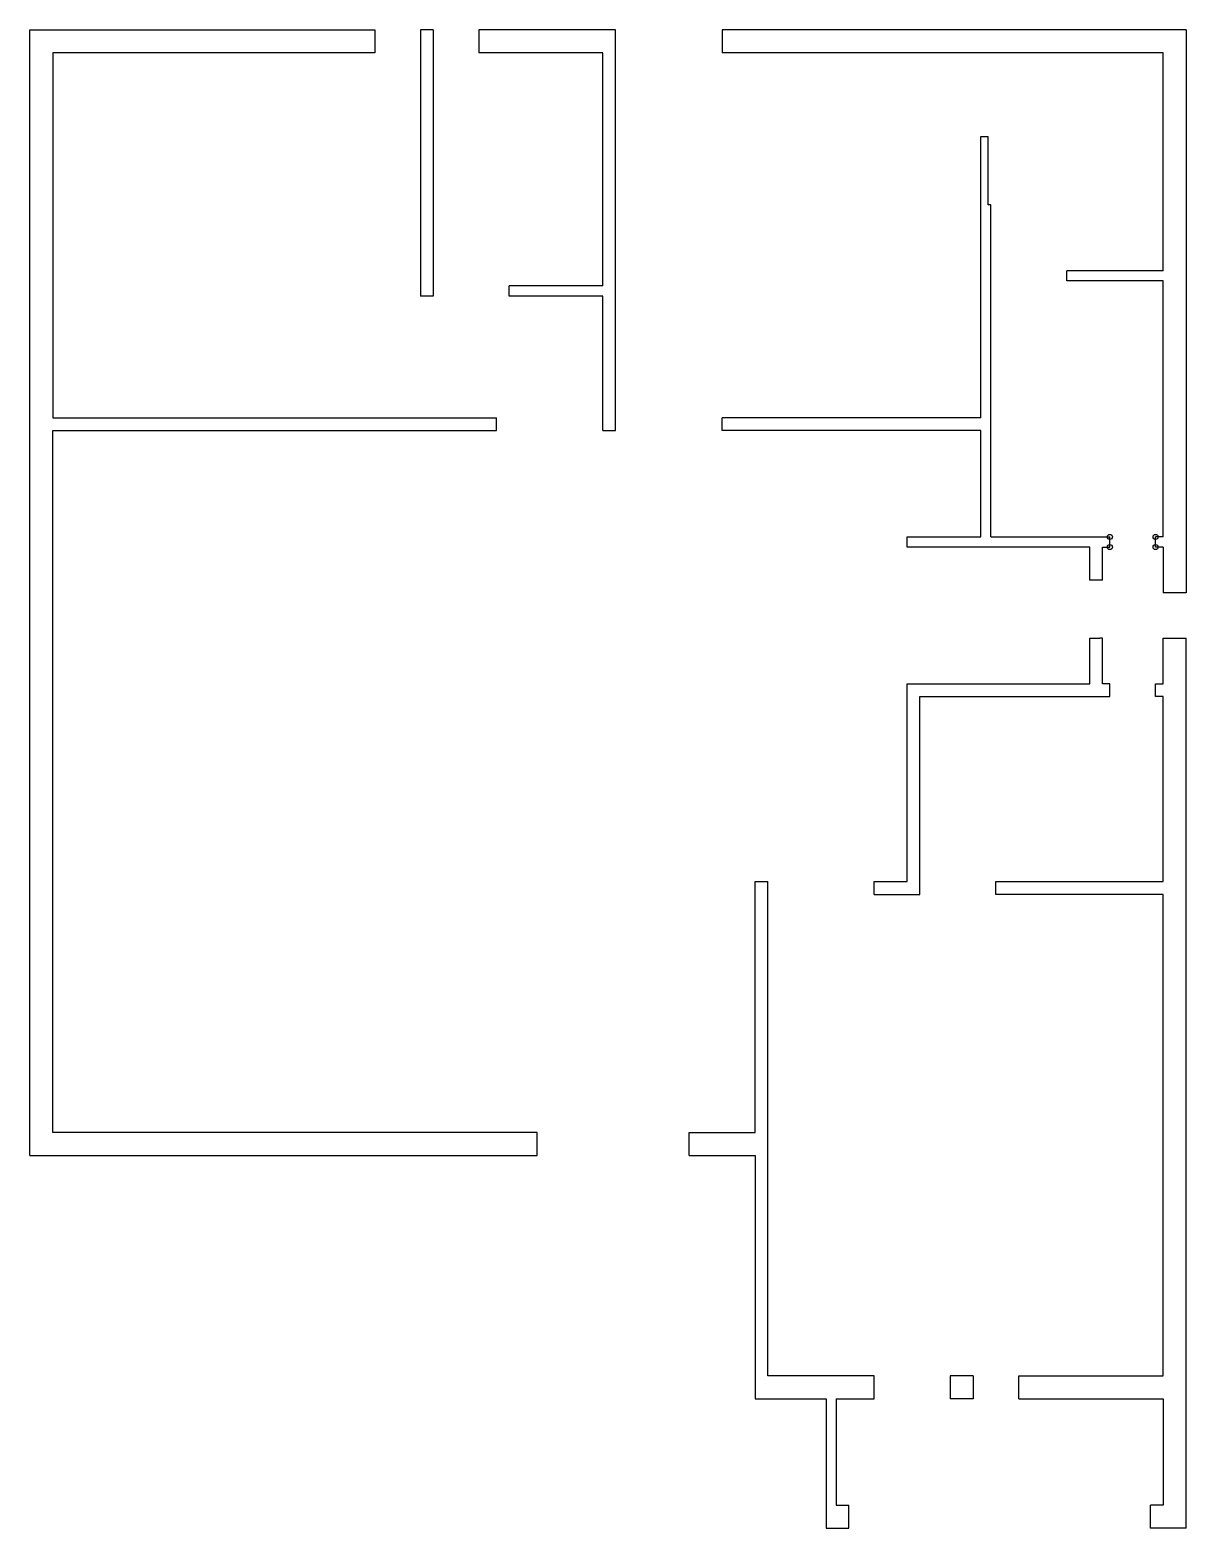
# Model space of a CAD drawing. Header units: metres. Extents: x 328 to 784, y 390 to 981.
import ezdxf

# ---------------------------------------------------------------- set-up
doc = ezdxf.new("R2010")
doc.units = ezdxf.units.M

msp = doc.modelspace()

# ---------------------------------------------------------------- linework, layer by layer
for p, q in [((328, 537), (328, 981)), ((328, 981), (464, 981)), ((328, 537), (328, 981)), ((328, 981), (464, 981)), ((464, 981), (464, 972)), ((464, 981), (464, 972)), ((487, 981), (482, 981)), ((482, 981), (482, 876)), ((487, 981), (482, 981)), ((482, 981), (482, 876)), ((487, 981), (487, 876)), ((487, 981), (487, 876)), ((559, 981), (505, 981)), ((505, 981), (505, 972)), ((559, 981), (505, 981)), ((505, 981), (505, 972)), ((559, 823), (559, 981)), ((559, 823), (559, 981)), ((784, 981), (601, 981)), ((601, 981), (601, 972)), ((784, 981), (601, 981)), ((601, 981), (601, 972)), ((784, 981), (784, 759)), ((784, 981), (784, 759)), ((464, 972), (337, 972)), ((337, 972), (337, 948)), ((464, 972), (337, 972)), ((337, 972), (337, 948)), ((554, 972), (505, 972)), ((554, 972), (505, 972)), ((554, 880), (554, 972)), ((554, 880), (554, 972)), ((775, 972), (601, 972)), ((775, 972), (601, 972)), ((775, 886), (775, 972)), ((775, 886), (775, 972)), ((337, 948), (337, 828)), ((337, 948), (337, 828)), ((703, 912), (703, 939)), ((703, 939), (706, 939)), ((703, 912), (703, 939)), ((703, 939), (706, 939)), ((706, 912), (706, 939)), ((706, 912), (706, 939)), ((703, 828), (703, 912)), ((703, 828), (703, 912)), ((707, 912), (706, 912)), ((707, 912), (706, 912)), ((707, 781), (707, 912)), ((707, 781), (707, 912)), ((737, 882), (737, 886)), ((775, 886), (737, 886)), ((737, 882), (737, 886)), ((775, 886), (737, 886)), ((775, 882), (737, 882)), ((775, 882), (737, 882)), ((775, 781), (775, 882)), ((775, 781), (775, 882)), ((487, 876), (482, 876)), ((487, 876), (482, 876)), ((517, 876), (517, 880)), ((554, 880), (517, 880)), ((517, 876), (517, 880)), ((554, 880), (517, 880)), ((554, 876), (517, 876)), ((554, 876), (517, 876)), ((554, 823), (554, 876)), ((554, 823), (554, 876)), ((337, 828), (512, 828)), ((337, 828), (512, 828)), ((512, 823), (512, 828)), ((512, 823), (512, 828)), ((601, 823), (601, 828)), ((703, 828), (601, 828)), ((601, 823), (601, 828)), ((703, 828), (601, 828)), ((337, 546), (337, 823)), ((337, 823), (512, 823)), ((337, 546), (337, 823)), ((337, 823), (512, 823)), ((554, 823), (559, 823)), ((554, 823), (559, 823)), ((703, 823), (601, 823)), ((703, 823), (601, 823)), ((703, 781), (703, 823)), ((703, 781), (703, 823)), ((674, 777), (674, 781)), ((674, 781), (703, 781)), ((674, 777), (674, 781)), ((674, 781), (703, 781)), ((707, 781), (754, 781)), ((707, 781), (754, 781)), ((754, 777), (754, 781)), ((754, 777), (754, 781)), ((772, 777), (772, 781)), ((775, 781), (772, 781)), ((772, 777), (772, 781)), ((775, 781), (772, 781)), ((746, 777), (674, 777)), ((746, 777), (674, 777)), ((746, 764), (746, 777)), ((746, 764), (746, 777)), ((751, 764), (751, 777)), ((751, 777), (754, 777)), ((751, 764), (751, 777)), ((751, 777), (754, 777)), ((775, 777), (772, 777)), ((775, 777), (772, 777)), ((775, 777), (775, 759)), ((775, 777), (775, 759)), ((751, 764), (746, 764)), ((751, 764), (746, 764)), ((784, 759), (775, 759)), ((784, 759), (775, 759)), ((746, 723), (746, 741)), ((746, 741), (750, 741)), ((746, 723), (746, 741)), ((746, 741), (750, 741)), ((751, 741), (750, 741)), ((751, 741), (750, 741)), ((751, 723), (751, 741)), ((751, 723), (751, 741)), ((775, 723), (775, 741)), ((775, 741), (784, 741)), ((775, 723), (775, 741)), ((775, 741), (784, 741)), ((784, 390), (784, 741)), ((784, 390), (784, 741)), ((674, 645), (674, 723)), ((674, 723), (746, 723)), ((674, 645), (674, 723)), ((674, 723), (746, 723)), ((754, 723), (751, 723)), ((754, 723), (751, 723)), ((754, 718), (754, 723)), ((754, 718), (754, 723)), ((772, 718), (772, 723)), ((772, 723), (775, 723)), ((772, 718), (772, 723)), ((772, 723), (775, 723)), ((679, 640), (679, 718)), ((679, 718), (754, 718)), ((679, 640), (679, 718)), ((679, 718), (754, 718)), ((775, 718), (772, 718)), ((775, 718), (772, 718)), ((775, 645), (775, 718)), ((775, 645), (775, 718)), ((614, 546), (614, 645)), ((614, 645), (619, 645)), ((614, 546), (614, 645)), ((614, 645), (619, 645)), ((619, 450), (619, 645)), ((619, 450), (619, 645)), ((661, 640), (661, 645)), ((661, 645), (674, 645)), ((661, 640), (661, 645)), ((661, 645), (674, 645)), ((709, 640), (709, 645)), ((709, 645), (775, 645)), ((709, 640), (709, 645)), ((709, 645), (775, 645)), ((661, 640), (679, 640)), ((661, 640), (679, 640)), ((775, 640), (709, 640)), ((775, 640), (709, 640)), ((775, 450), (775, 640)), ((775, 450), (775, 640)), ((528, 546), (337, 546)), ((528, 546), (337, 546)), ((528, 537), (528, 546)), ((528, 537), (528, 546)), ((588, 537), (588, 546)), ((588, 546), (614, 546)), ((588, 537), (588, 546)), ((588, 546), (614, 546)), ((328, 537), (528, 537)), ((328, 537), (528, 537)), ((588, 537), (614, 537)), ((588, 537), (614, 537)), ((614, 537), (614, 441)), ((614, 537), (614, 441)), ((661, 450), (619, 450)), ((661, 450), (619, 450)), ((661, 441), (661, 450)), ((661, 441), (661, 450)), ((700, 450), (691, 450)), ((691, 450), (691, 441)), ((700, 450), (691, 450)), ((691, 450), (691, 441)), ((700, 450), (700, 441)), ((700, 450), (700, 441)), ((718, 441), (718, 450)), ((718, 450), (775, 450)), ((718, 441), (718, 450)), ((718, 450), (775, 450)), ((614, 441), (642, 441)), ((614, 441), (642, 441)), ((642, 441), (642, 390)), ((642, 441), (642, 390)), ((646, 441), (661, 441)), ((646, 441), (646, 399)), ((646, 441), (661, 441)), ((646, 441), (646, 399)), ((700, 441), (691, 441)), ((700, 441), (691, 441)), ((718, 441), (775, 441)), ((718, 441), (775, 441)), ((775, 441), (775, 399)), ((775, 441), (775, 399)), ((646, 399), (651, 399)), ((646, 399), (651, 399)), ((651, 390), (651, 399)), ((651, 390), (651, 399)), ((775, 399), (770, 399)), ((770, 390), (770, 399)), ((775, 399), (770, 399)), ((770, 390), (770, 399)), ((642, 390), (651, 390)), ((642, 390), (651, 390)), ((784, 390), (770, 390)), ((784, 390), (770, 390))]:
    msp.add_line(p, q)
for centre in [(754, 781), (772, 781), (754, 777), (772, 777)]:
    msp.add_circle(centre, 1)

doc.saveas('drawing.dxf')
